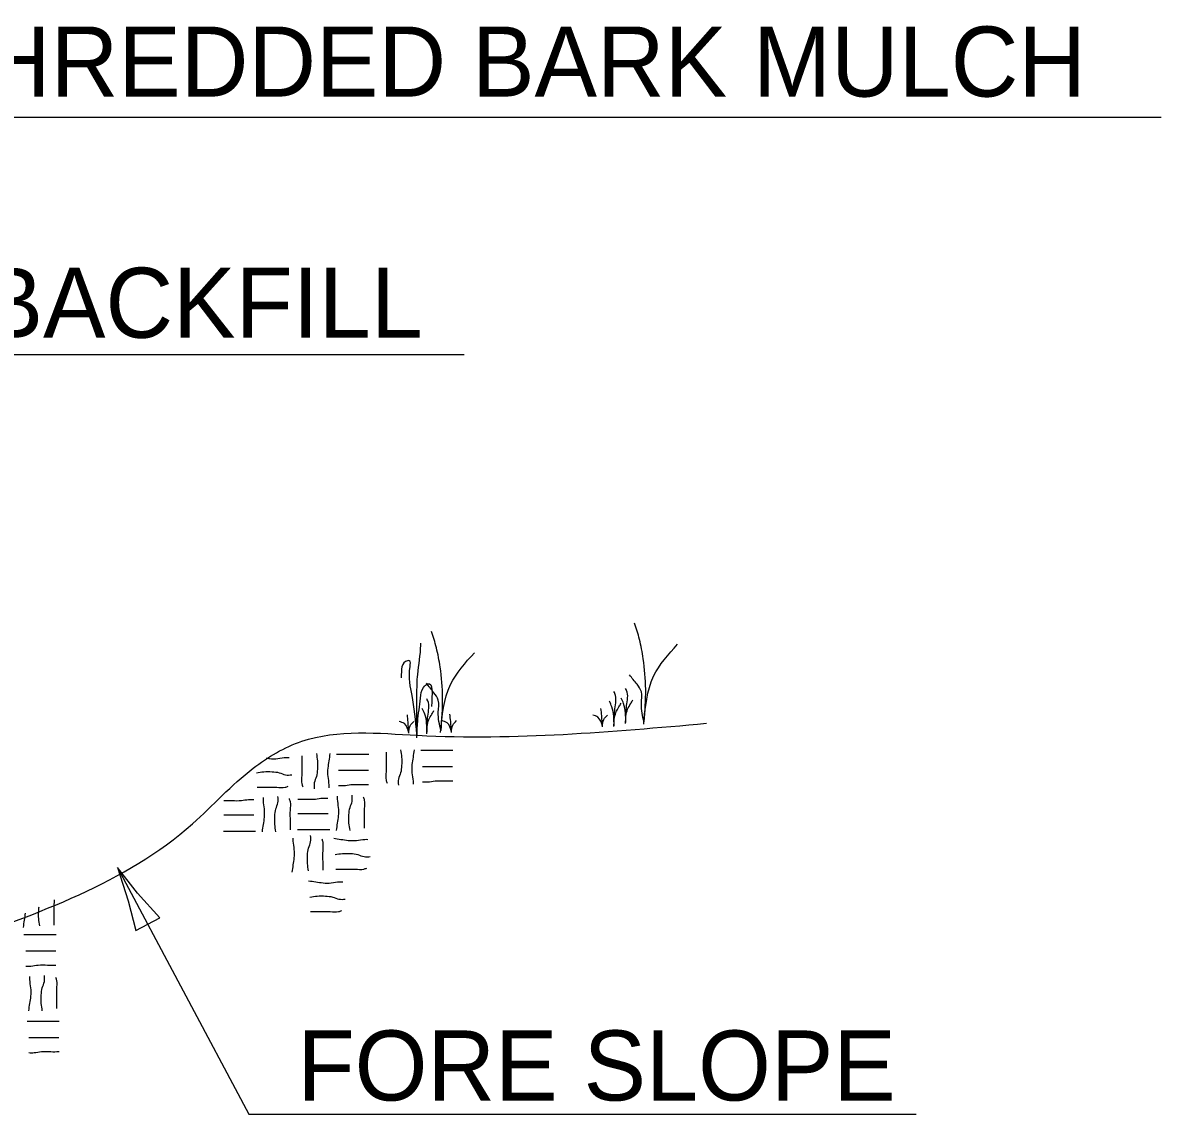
# Model space of a CAD drawing. Extents: x 0 to 2.83, y 0 to 1.83.
# Drawn here: x 2.3824 to 2.5889, y 0.6764 to 0.8743 of the extents above; entities that cross this region are included whole.
import ezdxf

# ---------------------------------------------------------------- set-up
doc = ezdxf.new("R2010")
doc.units = 0
doc.layers.add('RD_Pr_Roadway_Items', color=7, linetype='Continuous')
doc.layers.add('RD_Pr_Roadway_Notes', color=7, linetype='Continuous')

msp = doc.modelspace()

# ---------------------------------------------------------------- linework, layer by layer
at = {"layer": 'RD_Pr_Roadway_Items'}
for points in [[(2.49508, 0.74753), (2.49537, 0.75345), (2.49492, 0.759), (2.49424, 0.76251), (2.49333, 0.76546)], [(2.45824, 0.74601), (2.45853, 0.75193), (2.45808, 0.75748), (2.4574, 0.76099), (2.4565, 0.76394)], [(2.45388, 0.74482), (2.45387, 0.75242), (2.45401, 0.75615), (2.45456, 0.76148), (2.45456, 0.76182)], [(2.45816, 0.74563), (2.45997, 0.7543), (2.4643, 0.76009)], [(2.495, 0.74715), (2.49681, 0.75582), (2.50114, 0.76161)], [(2.45388, 0.7453), (2.45298, 0.75235), (2.45263, 0.75761), (2.45249, 0.75864), (2.45215, 0.75864), (2.45104, 0.75553)], [(2.49507, 0.74749), (2.49458, 0.75085), (2.49458, 0.753), (2.49379, 0.75436), (2.49243, 0.75606)], [(2.45387, 0.74468), (2.45401, 0.74758), (2.4545, 0.75187), (2.45505, 0.7538), (2.45581, 0.75442), (2.4565, 0.75035)], [(2.45823, 0.74597), (2.45774, 0.74933), (2.45774, 0.75148), (2.45695, 0.75284), (2.45559, 0.75454)], [(2.4557, 0.74566), (2.45584, 0.74861), (2.45584, 0.75137), (2.45566, 0.75174)], [(2.48964, 0.74696), (2.48978, 0.74991), (2.48978, 0.75267), (2.4896, 0.75304)], [(2.49174, 0.74741), (2.49135, 0.75086), (2.49089, 0.75187)], [(2.49176, 0.74754), (2.49191, 0.75049), (2.49191, 0.75325), (2.49172, 0.75362)], [(2.45568, 0.74553), (2.45529, 0.74897), (2.45483, 0.74999)], [(2.45566, 0.74538), (2.45602, 0.74796), (2.45658, 0.74897), (2.45695, 0.74962)], [(2.48751, 0.74666), (2.48738, 0.74866), (2.48725, 0.74999)], [(2.48962, 0.74683), (2.48923, 0.75027), (2.48877, 0.75129)], [(2.4896, 0.74668), (2.48997, 0.74926), (2.49052, 0.75027), (2.49089, 0.75092)], [(2.49172, 0.74726), (2.49209, 0.74984), (2.49264, 0.75086), (2.49301, 0.7515)], [(2.4524, 0.74553), (2.45159, 0.74723), (2.45066, 0.74763)], [(2.45239, 0.7455), (2.45226, 0.7475), (2.45213, 0.74883)], [(2.45239, 0.7455), (2.45266, 0.74683), (2.45332, 0.74763)], [(2.46013, 0.74566), (2.45933, 0.74737), (2.4584, 0.74777)], [(2.46013, 0.74564), (2.45999, 0.74764), (2.45986, 0.74897)], [(2.46013, 0.74564), (2.46039, 0.74697), (2.46106, 0.74777)], [(2.48752, 0.74669), (2.48671, 0.74839), (2.48578, 0.74879)], [(2.48751, 0.74666), (2.48778, 0.74799), (2.48844, 0.74879)], [(2.1597, 0.7072), (2.20407, 0.6971), (2.24516, 0.69161), (2.27712, 0.69116), (2.33556, 0.69618), (2.36935, 0.70715), (2.41319, 0.72908), (2.42415, 0.73914), (2.43299, 0.74403), (2.45397, 0.74512), (2.50641, 0.74729)], [(2.43299, 0.74141), (2.43299, 0.73991), (2.43299, 0.73784), (2.43299, 0.73634), (2.43318, 0.73577)], [(2.43563, 0.74179), (2.43582, 0.74047), (2.43582, 0.73897), (2.43563, 0.73765), (2.43525, 0.73652), (2.43525, 0.7354)], [(2.43807, 0.74179), (2.43789, 0.74047), (2.4377, 0.73916), (2.4377, 0.73765), (2.43789, 0.73615), (2.43789, 0.73558)], [(2.44513, 0.74166), (2.44344, 0.74166), (2.44175, 0.74166), (2.44024, 0.74166), (2.4393, 0.74166)], [(2.44827, 0.74208), (2.44827, 0.74057), (2.44827, 0.73851), (2.44827, 0.737), (2.44845, 0.73644)], [(2.4509, 0.74245), (2.45109, 0.74114), (2.45109, 0.73963), (2.4509, 0.73832), (2.45052, 0.73719), (2.45052, 0.73606)], [(2.45335, 0.74245), (2.45316, 0.74114), (2.45297, 0.73982), (2.45297, 0.73832), (2.45316, 0.73681), (2.45316, 0.73625)], [(2.4604, 0.74233), (2.45871, 0.74233), (2.45702, 0.74233), (2.45551, 0.74233), (2.45457, 0.74233)], [(2.42655, 0.74099), (2.42714, 0.7409), (2.42865, 0.7409), (2.43015, 0.74109), (2.43072, 0.74109)], [(2.46035, 0.73938), (2.45865, 0.73938), (2.45677, 0.73938), (2.45526, 0.73938), (2.45489, 0.73938)], [(2.42477, 0.73833), (2.42608, 0.73851), (2.42759, 0.73851), (2.4289, 0.73833), (2.43003, 0.73795), (2.43116, 0.73795)], [(2.44507, 0.73871), (2.44338, 0.73871), (2.4415, 0.73871), (2.43999, 0.73871), (2.43962, 0.73871)], [(2.42489, 0.73569), (2.42639, 0.73569), (2.42846, 0.73569), (2.42996, 0.73569), (2.43053, 0.73588)], [(2.44509, 0.73613), (2.44358, 0.73613), (2.44189, 0.73613), (2.44057, 0.73594), (2.43963, 0.73594)], [(2.46036, 0.73679), (2.45886, 0.73679), (2.45716, 0.73679), (2.45584, 0.7366), (2.4549, 0.7366)], [(2.41882, 0.73329), (2.42033, 0.73329), (2.42202, 0.73329), (2.42334, 0.73348), (2.42428, 0.73348)], [(2.42584, 0.72763), (2.42603, 0.72894), (2.42621, 0.73026), (2.42621, 0.73176), (2.42603, 0.73327), (2.42603, 0.73383)], [(2.42828, 0.72763), (2.4281, 0.72894), (2.4281, 0.73045), (2.42828, 0.73176), (2.42866, 0.73289), (2.42866, 0.73402)], [(2.43092, 0.728), (2.43092, 0.72951), (2.43092, 0.73157), (2.43092, 0.73308), (2.43073, 0.73364)], [(2.43227, 0.73354), (2.43377, 0.73354), (2.43547, 0.73354), (2.43679, 0.73373), (2.43773, 0.73373)], [(2.43928, 0.72788), (2.43947, 0.7292), (2.43966, 0.73051), (2.43966, 0.73202), (2.43947, 0.73352), (2.43947, 0.73408)], [(2.44173, 0.72788), (2.44154, 0.7292), (2.44154, 0.7307), (2.44173, 0.73202), (2.44211, 0.73314), (2.44211, 0.73427)], [(2.44437, 0.72826), (2.44437, 0.72976), (2.44437, 0.73183), (2.44437, 0.73333), (2.44418, 0.7339)], [(2.41884, 0.7307), (2.42053, 0.7307), (2.42241, 0.7307), (2.42392, 0.7307), (2.4243, 0.7307)], [(2.43228, 0.73096), (2.43398, 0.73096), (2.43586, 0.73096), (2.43737, 0.73096), (2.43774, 0.73096)], [(2.41878, 0.72775), (2.42047, 0.72775), (2.42217, 0.72775), (2.42367, 0.72775), (2.42461, 0.72775)], [(2.43223, 0.72801), (2.43392, 0.72801), (2.43561, 0.72801), (2.43712, 0.72801), (2.43806, 0.72801)], [(2.43421, 0.72054), (2.43402, 0.72185), (2.43402, 0.72336), (2.43421, 0.72467), (2.43459, 0.7258), (2.43459, 0.72693)], [(2.43126, 0.72028), (2.43144, 0.7216), (2.43163, 0.72291), (2.43163, 0.72442), (2.43144, 0.72592), (2.43144, 0.72649)], [(2.43684, 0.72066), (2.43684, 0.72216), (2.43684, 0.72423), (2.43684, 0.72573), (2.43666, 0.7263)], [(2.43877, 0.72644), (2.44008, 0.72625), (2.4414, 0.72607), (2.4429, 0.72607), (2.44441, 0.72625), (2.44497, 0.72625)], [(2.43902, 0.72349), (2.44034, 0.72368), (2.44184, 0.72368), (2.44316, 0.72349), (2.44429, 0.72311), (2.44541, 0.72311)], [(2.43914, 0.72085), (2.44065, 0.72085), (2.44272, 0.72085), (2.44422, 0.72085), (2.44478, 0.72104)], [(2.43421, 0.71874), (2.43552, 0.71855), (2.43684, 0.71836), (2.43834, 0.71836), (2.43985, 0.71855), (2.44041, 0.71855)], [(2.38809, 0.71067), (2.38809, 0.71217), (2.38809, 0.71424), (2.38812, 0.71531)], [(2.43446, 0.71578), (2.43578, 0.71597), (2.43728, 0.71597), (2.4386, 0.71578), (2.43972, 0.71541), (2.44085, 0.71541)], [(2.3825, 0.71029), (2.38269, 0.71161), (2.38287, 0.71288)], [(2.38545, 0.71055), (2.38526, 0.71186), (2.38526, 0.71337), (2.38533, 0.71401)], [(2.43458, 0.71315), (2.43609, 0.71315), (2.43815, 0.71315), (2.43966, 0.71315), (2.44022, 0.71334)], [(2.38842, 0.70894), (2.38673, 0.70894), (2.38503, 0.70894), (2.38353, 0.70894), (2.38259, 0.70894)], [(2.38836, 0.70599), (2.38667, 0.70599), (2.38479, 0.70599), (2.38328, 0.70599), (2.3829, 0.70599)], [(2.38838, 0.7034), (2.38687, 0.7034), (2.38518, 0.7034), (2.38386, 0.70321), (2.38292, 0.70321)], [(2.38347, 0.69518), (2.38366, 0.6965), (2.38385, 0.69781), (2.38385, 0.69932), (2.38366, 0.70082), (2.38366, 0.70139)], [(2.38592, 0.69518), (2.38573, 0.6965), (2.38573, 0.698), (2.38592, 0.69932), (2.38629, 0.70045), (2.38629, 0.70157)], [(2.38855, 0.69556), (2.38855, 0.69706), (2.38855, 0.69913), (2.38855, 0.70063), (2.38836, 0.7012)], [(2.38899, 0.69324), (2.3873, 0.69324), (2.3856, 0.69324), (2.3841, 0.69324), (2.38316, 0.69324)], [(2.38893, 0.69029), (2.38724, 0.69029), (2.38536, 0.69029), (2.38385, 0.69029), (2.38347, 0.69029)], [(2.38895, 0.6877), (2.38744, 0.6877), (2.38575, 0.6877), (2.38443, 0.68752), (2.38349, 0.68752)]]:
    msp.add_spline(points, degree=3, dxfattribs=at)
at = {"layer": 'RD_Pr_Roadway_Notes'}
for p, q in [((2.24238, 0.85718), (2.58888, 0.85718)), ((2.24968, 0.81414), (2.46242, 0.81414)), ((2.39958, 0.72115), (2.42336, 0.67641)), ((2.42336, 0.67641), (2.5444, 0.67641))]:
    msp.add_line(p, q, dxfattribs=at)
msp.add_lwpolyline([(2.4029, 0.70971), (2.40506, 0.71085), (2.40721, 0.71199), (2.40321, 0.71647), (2.39958, 0.72115), (2.4015, 0.71512)], close=True, dxfattribs=at)

# ---------------------------------------------------------------- texts
for s, p in [('4" (100 mm) - SHREDDED BARK MULCH', (2.25591, 0.86092)), ('COMPACTED BACKFILL', (2.2615, 0.81719)), ('FORE SLOPE', (2.4322, 0.6789))]:
    msp.add_text(s, height=0.0127, dxfattribs=at).set_placement(p)

doc.saveas('drawing.dxf')
